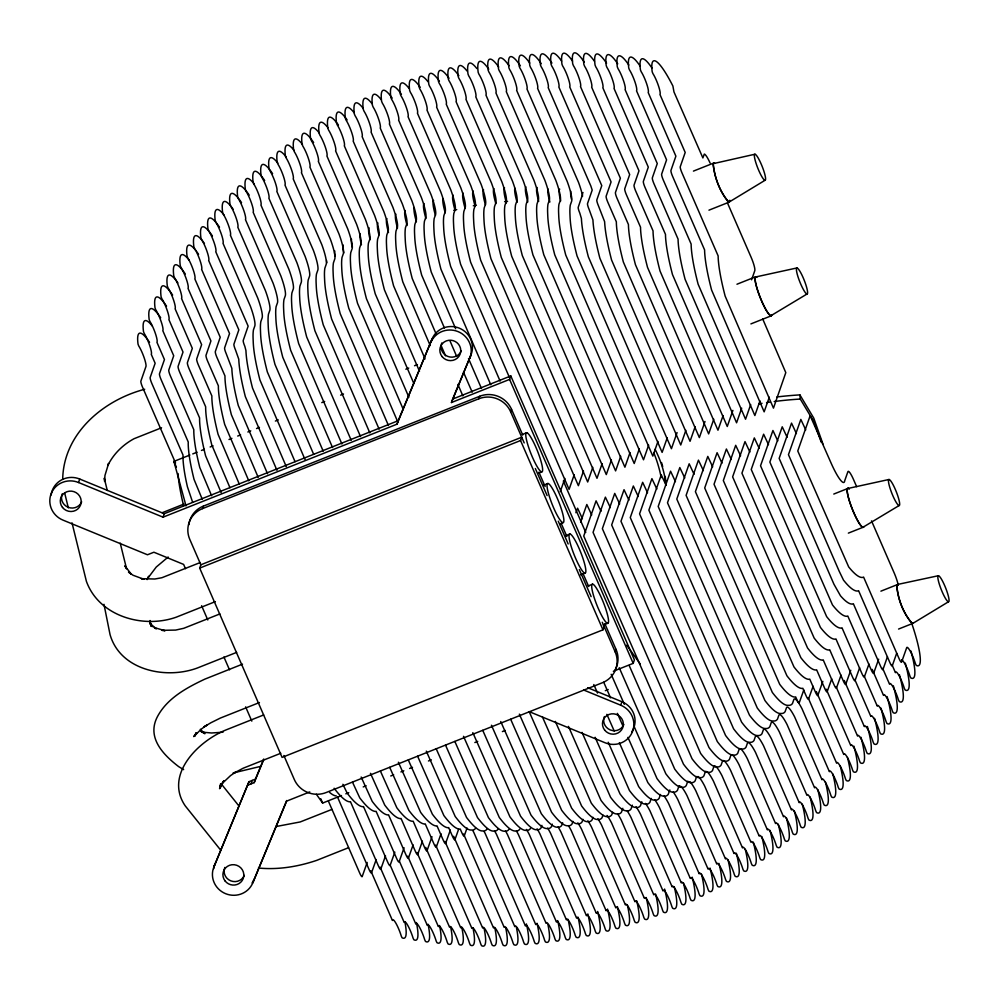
<?xml version="1.0" encoding="UTF-8"?>
<svg xmlns="http://www.w3.org/2000/svg" width="999" height="999" viewBox="0 0 999 999"><rect width="100%" height="100%" fill="white"/><g stroke="black" fill="none" stroke-linecap="round" stroke-linejoin="round"><path stroke-width="1.5" d="M62.7 479.345C63.387 433.666 103.084 400.199 144.693 389.26M948.451 601.798A14.011 2.348 68.3 0 1 938.735 582.167A14.011 2.348 68.3 0 1 943.143 582.292A14.011 2.348 68.3 0 1 948.451 601.798L912.449 623.626C903.133 613.611 897.889 598.726 896.702 585.127L898.226 584.927L896.84 584.827C897.402 598.526 903.333 613.086 912.149 623.576L913.074 623.076M185.477 568.681L183.616 564.41L153.896 552.222L147.477 554.77L62.962 520.104A21.016 20.342 19.3 0 1 51.299 493.331A21.016 20.342 19.3 0 1 78.534 482.505L79.745 479.045L164.261 513.711L398.214 420.704L432.067 338.973A21.016 20.342 19.3 0 1 459.303 328.159A21.016 20.342 19.3 0 1 470.954 354.932L451.461 402.522L509.59 379.408L510.801 375.949L452.672 399.063L451.461 402.522M78.534 482.505L163.049 517.17L164.261 513.711M604.12 626.523L602.959 629.832L282.093 757.392L199.688 568.094L200.849 564.785L189.785 539.385A24.326 23.551 19.3 0 1 202.535 508.603L203.409 506.106L479.707 396.266A24.326 23.551 19.3 0 1 511.538 409.328L522.727 435.052M309.752 791.932L286.651 801.123L252.797 882.854A21.016 20.342 19.3 0 1 225.574 893.668A21.016 20.342 19.3 0 1 213.911 866.907L248.988 781.705L255.407 779.158L263.736 759.04M213.911 866.907L248.988 781.705M250.986 783.903L252.198 780.431M247.777 785.177L254.196 782.629L255.407 779.158M163.049 517.17L397.003 424.175L398.214 420.704M397.003 424.175L432.067 338.973M252.797 882.854L286.676 800.524M202.535 508.603L478.833 398.763L479.707 396.266M524.2 442.919L510.664 411.825L511.538 409.328M367.182 862.462L362.225 876.46A5.182 0.862 68.3 0 1 359.74 873.138L328.409 801.161M602.959 629.832L520.554 440.534L521.715 437.225L200.849 564.785M404.083 847.789L399.125 861.8A5.182 0.862 68.3 0 1 396.64 858.478L376.111 811.325L375.399 811.413A126.898 21.129 68.2 0 1 359.765 797.864L352.485 782.142M431.993 836.7L427.035 850.698A5.182 0.862 68.3 0 1 424.55 847.377L413.161 821.203L412.437 821.278A126.898 21.129 68.2 0 1 396.815 807.729L380.407 771.053M560.277 491.62L564.897 478.446M574.2 474.75L569.08 489.385L470.641 262.238A126.898 21.416 68.2 0 1 463.686 223.913L463.524 220.392A130.869 21.878 68.3 0 1 463.873 211.401L465.209 207.592A24.113 4.033 68.3 0 0 460.789 187.75L426.948 109.99A12.525 2.098 68.3 0 0 425.424 101.261A12.525 2.098 68.3 0 0 419.892 89.086L419.18 87.313A58.516 9.79 68.3 0 1 427.997 81.731M583.503 471.053L578.384 485.689L480.669 260.19A126.898 21.416 68.2 0 1 473.713 221.878L473.551 218.356A130.869 21.878 68.3 0 1 473.901 209.365L475.237 205.557A24.113 4.033 68.3 0 0 470.816 185.702L436.588 107.068A12.525 2.098 68.3 0 0 435.064 98.339A12.525 2.098 68.3 0 0 429.545 86.164L428.858 84.515A58.516 9.79 68.3 0 1 439.41 81.194M575.899 512.712L577.584 508.204L582.405 518.656M592.807 467.345L587.687 481.993L490.959 258.766A126.898 21.416 68.2 0 1 484.003 220.442L483.853 216.933A130.869 21.878 68.3 0 1 484.203 207.929L485.526 204.133A24.113 4.033 68.3 0 0 481.106 184.278L446.228 104.133A12.525 2.098 68.3 0 0 444.705 95.405A12.525 2.098 68.3 0 0 439.185 83.242L438.461 81.456A58.516 9.79 68.3 0 1 449.051 78.272M580.594 522.19L586.825 504.495L591.708 514.96M602.122 463.648L596.99 478.296L501.286 257.417A126.898 21.416 68.2 0 1 494.33 219.093L494.18 215.584A130.869 21.878 68.3 0 1 494.53 206.581L495.866 202.772A24.113 4.033 68.3 0 0 491.446 182.929L456.043 101.623A12.525 2.098 68.3 0 0 454.533 92.895A12.525 2.098 68.3 0 0 449.001 80.732L448.289 78.946A58.516 9.79 68.3 0 1 458.878 75.762M611.425 459.952L606.293 474.587L511.675 256.219A126.898 21.416 68.2 0 1 504.732 217.894L504.57 214.385A130.869 21.878 68.3 0 1 504.92 205.382L506.256 201.573A24.113 4.033 68.3 0 0 501.835 181.731L465.934 99.251A12.525 2.098 68.3 0 0 464.41 90.522A12.525 2.098 68.3 0 0 458.878 78.347L458.204 76.698A58.516 9.79 68.3 0 1 466.983 70.979M620.729 456.256L615.596 470.891L522.315 255.582A126.898 21.416 68.2 0 1 515.372 217.258L515.209 213.749A130.869 21.878 68.3 0 1 515.559 204.745L516.895 200.949A24.113 4.033 68.3 0 0 512.475 181.094L475.774 96.791A12.525 2.098 68.3 0 0 474.263 88.062A12.525 2.098 68.3 0 0 468.731 75.899L468.019 74.113A58.516 9.79 68.3 0 1 476.823 68.531M630.032 452.547L624.912 467.195L532.954 254.945A126.898 21.416 68.2 0 1 526.011 216.633L525.849 213.112A130.869 21.878 68.3 0 1 526.198 204.121L527.534 200.312A24.113 4.033 68.3 0 0 523.114 180.457L485.939 95.067A12.525 2.098 68.3 0 0 484.428 86.339A12.525 2.098 68.3 0 0 478.896 74.163L478.184 72.39A58.516 9.79 68.3 0 1 488.761 69.206M639.335 448.851L634.215 463.499L543.793 254.757A126.898 21.416 68.2 0 1 536.838 216.433L536.688 212.924A130.869 21.878 68.3 0 1 537.037 203.921L538.361 200.112A24.113 4.033 68.3 0 0 533.941 180.27L495.904 92.882A12.525 2.098 68.3 0 0 494.38 84.153A12.525 2.098 68.3 0 0 488.861 71.978L488.149 70.205A58.516 9.79 68.3 0 1 498.726 67.02M648.638 445.154L643.518 459.79L554.757 254.87A126.898 21.416 68.2 0 1 547.802 216.546L547.652 213.037A130.869 21.878 68.3 0 1 548.001 204.046L549.325 200.237A24.113 4.033 68.3 0 0 544.905 180.382L506.268 91.621A12.525 2.098 68.3 0 0 504.757 82.892A12.525 2.098 68.3 0 0 499.225 70.717L498.513 68.943A58.516 9.79 68.3 0 1 509.09 65.759M657.954 441.458L652.822 456.093L565.734 255.02A126.898 21.416 68.2 0 1 558.778 216.696L558.628 213.187A130.869 21.878 68.3 0 1 558.978 204.183L560.314 200.387A24.113 4.033 68.3 0 0 555.894 180.532L516.633 90.36A12.525 2.098 68.3 0 0 515.122 81.631A12.525 2.098 68.3 0 0 509.59 69.468L508.903 67.807A58.516 9.79 68.3 0 1 520.392 65.847M667.257 437.749L662.125 452.397L577.047 255.931A126.898 21.416 68.2 0 1 570.092 217.607L569.942 214.098A130.869 21.878 68.3 0 1 570.292 205.095L571.628 201.298A24.113 4.033 68.3 0 0 567.207 181.443L526.935 88.936A12.525 2.098 68.3 0 0 525.412 80.207A12.525 2.098 68.3 0 0 519.892 68.032L519.168 66.259A58.516 9.79 68.3 0 1 529.757 63.074M677.072 432.592L671.428 448.701L588.361 256.843A126.898 21.416 68.2 0 1 581.406 218.519L579.82 213.137A5.182 0.862 68.3 0 1 578.259 207.168L582.355 194.93A24.113 4.033 68.3 0 0 578.521 182.355L537.549 88.262A12.525 2.098 68.3 0 0 536.038 79.533A12.525 2.098 68.3 0 0 530.506 67.358L529.795 65.584A58.516 9.79 68.3 0 1 541.308 63.749M541.92 825.361L541.033 827.896A130.869 21.878 68.3 0 1 537.574 829.769L536.201 829.744A126.898 21.129 68.2 0 1 520.566 816.195L482.754 730.356M685.863 430.357L680.744 444.992L599.887 258.254A126.898 21.416 68.2 0 1 592.931 219.93L589.123 209.44A5.182 0.862 68.3 0 1 587.562 203.459L592.195 190.11L590.859 186.039L548.176 87.587A12.525 2.098 68.3 0 0 546.665 78.859A12.525 2.098 68.3 0 0 541.133 66.696L540.422 64.91A58.516 9.79 68.3 0 1 551.923 63.074M552.31 824.163L551.423 826.697A130.869 21.878 68.3 0 1 547.964 828.558L546.59 828.546A126.898 21.129 68.2 0 1 530.956 814.997L491.446 725.237M283.866 755.494L294.305 779.495A24.326 23.551 19.3 0 0 326.136 792.544L602.434 682.717A24.326 23.551 19.3 0 0 615.184 651.935L616.058 649.437L604.857 623.713M695.167 426.66L690.047 441.296L611.575 260.015A126.898 21.416 68.2 0 1 604.62 221.691L598.426 205.744A5.182 0.862 68.3 0 1 596.878 199.763L601.773 185.627L558.828 86.975A12.525 2.098 68.3 0 0 557.317 78.259A12.525 2.098 68.3 0 0 551.785 66.084L551.073 64.298A58.516 9.79 68.3 0 1 561.65 61.114M751.598 279.795L754.732 270.854A11.863 1.986 68.3 0 0 751.111 257.243L727.497 202.997M562.637 822.814L561.75 825.349A130.869 21.878 68.3 0 1 558.291 827.209L556.918 827.197A126.898 21.129 68.2 0 1 541.283 813.648L500.749 721.528M704.994 421.491L699.35 437.599L623.339 261.975A126.898 21.416 68.2 0 1 616.383 223.651L616.346 221.815L607.742 202.048A5.182 0.862 68.3 0 1 606.181 196.066L611.076 181.93L569.717 86.925A12.525 2.098 68.3 0 0 568.206 78.197A12.525 2.098 68.3 0 0 562.674 66.021L561.987 64.373A58.516 9.79 68.3 0 1 572.539 61.051M572.927 821.378L572.04 823.925A130.869 21.878 68.3 0 1 568.593 825.786L567.207 825.761A126.898 21.129 68.2 0 1 551.585 812.212L510.676 719.268M713.786 419.255L708.653 433.903L635.439 264.673A126.898 21.416 68.2 0 1 628.483 226.361L628.433 224.525L617.045 198.339A5.182 0.862 68.3 0 1 615.484 192.37L620.379 178.234L580.481 86.576A12.525 2.098 68.3 0 0 578.97 77.847A12.525 2.098 68.3 0 0 573.438 65.672L572.727 63.899A58.516 9.79 68.3 0 1 584.228 62.063M613.336 671.253L633.191 663.361L634.402 659.889L510.801 375.949M529.195 711.638L605.119 742.781A21.016 20.342 19.3 0 0 632.355 731.967A21.016 20.342 19.3 0 0 620.704 705.194L621.915 701.723L587.674 687.687M723.089 415.559L717.956 430.207L647.527 267.382A126.898 21.416 68.2 0 1 640.571 229.058L640.534 227.223L626.348 194.643A5.182 0.862 68.3 0 1 624.787 188.661L629.682 174.538L591.645 87.15A12.525 2.098 68.3 0 0 590.134 78.421A12.525 2.098 68.3 0 0 584.602 66.246L583.891 64.473A58.516 9.79 68.3 0 1 594.467 61.289M582.954 819.342L582.067 821.877A130.869 21.878 68.3 0 1 578.621 823.75L577.235 823.725A126.898 21.129 68.2 0 1 561.613 810.177L519.355 714.135M732.904 410.402L727.26 426.498L660.039 271.054A126.898 21.416 68.2 0 1 653.084 232.73L653.046 230.894L635.651 190.946A5.182 0.862 68.3 0 1 634.09 184.965L638.985 170.829L602.822 87.725A12.525 2.098 68.3 0 0 601.298 78.996A12.525 2.098 68.3 0 0 595.766 66.833L595.054 65.047A58.516 9.79 68.3 0 1 606.568 63.212M592.994 817.307L592.095 819.842A130.869 21.878 68.3 0 1 588.648 821.715L587.262 821.69A126.898 21.129 68.2 0 1 571.64 808.141L529.283 711.862M741.695 408.166L736.575 422.802L672.477 274.538A126.898 21.416 68.2 0 1 665.521 236.226L665.484 234.39L644.954 187.25A5.182 0.862 68.3 0 1 643.393 181.269L648.301 167.133L613.998 88.349A12.525 2.098 68.3 0 0 612.487 79.62A12.525 2.098 68.3 0 0 606.955 67.445L606.243 65.672A58.516 9.79 68.3 0 1 617.744 63.836M602.946 815.122L602.06 817.657A130.869 21.878 68.3 0 1 598.613 819.517L597.227 819.505A126.898 21.129 68.2 0 1 581.605 805.956L542.332 716.695M750.686 404.595L745.554 419.23L685.077 279.27A126.898 21.416 68.2 0 1 678.121 240.946L678.071 239.111L653.945 183.679A5.182 0.862 68.3 0 1 652.384 177.697L657.28 163.561L625.062 89.56A12.525 2.098 68.3 0 0 623.551 80.832A12.525 2.098 68.3 0 0 618.019 68.656L617.307 66.883A58.516 9.79 68.3 0 1 628.821 65.047M612.637 812.287L611.75 814.834A130.869 21.878 68.3 0 1 608.291 816.695L606.917 816.67A126.898 21.129 68.2 0 1 591.283 803.121L555.344 721.428M759.989 400.886L754.857 415.534L698.114 284.166A126.898 21.416 68.2 0 1 691.171 245.841L691.121 244.018L663.249 179.97A5.182 0.862 68.3 0 1 661.688 174.001L666.583 159.865L636.525 90.809A12.525 2.098 68.3 0 0 635.014 82.08A12.525 2.098 68.3 0 0 629.482 69.905L628.771 68.132A58.516 9.79 68.3 0 1 640.272 66.296M622.814 808.316L621.478 812.125A130.869 21.878 68.3 0 1 618.031 813.985L616.658 813.96A126.898 21.129 68.2 0 1 601.023 800.411L568.456 726.398M769.292 397.19L764.16 411.838L711.6 290.047A126.898 21.416 68.2 0 1 704.645 251.736L704.595 249.9L672.552 176.274A5.182 0.862 68.3 0 1 670.991 170.305L675.886 156.169L648.189 92.507A12.525 2.098 68.3 0 0 646.665 83.779A12.525 2.098 68.3 0 0 641.133 71.603L640.421 69.83A58.516 9.79 68.3 0 1 651.935 67.994M632.367 805.182L631.031 808.978A130.869 21.878 68.3 0 1 627.584 810.851L626.198 810.826A126.898 21.129 68.2 0 1 610.576 797.277L582.03 732.392M641.82 801.81L640.484 805.619A130.869 21.878 68.3 0 1 637.025 807.479L635.651 807.454A126.898 21.129 68.2 0 1 620.017 793.905L595.117 737.287M651.261 798.438L649.924 802.247A130.869 21.878 68.3 0 1 646.478 804.108L645.092 804.083A126.898 21.129 68.2 0 1 629.47 790.534L608.229 742.245M660.464 794.48L659.128 798.288A130.869 21.878 68.3 0 1 655.669 800.149L654.295 800.137A126.898 21.129 68.2 0 1 638.661 786.588L619.343 742.669M803.808 689.972L799.25 702.734A5.182 0.862 68.3 0 1 796.765 699.412L795.666 696.902L794.979 697.04A125.949 20.979 68.2 0 1 779.732 684.365L695.404 491.67L707.791 456.406L712.662 466.858M813.111 686.276L808.553 699.025A5.182 0.862 68.3 0 1 806.068 695.704L802.834 688.286L802.147 688.423A125.949 20.979 68.2 0 1 786.9 675.749L704.707 487.974L717.095 452.709L721.977 463.161M822.839 681.38L817.856 695.329A5.182 0.862 68.3 0 1 815.371 692.007L809.764 679.12L809.09 679.283A125.637 20.917 68.2 0 1 793.955 666.907L714.023 484.265L726.398 449.013L731.268 459.44M831.73 678.87L827.172 691.633A5.182 0.862 68.3 0 1 824.674 688.311L816.633 669.817L815.958 669.979A125.549 20.904 68.2 0 1 800.861 657.692L723.326 480.569L735.701 445.304L740.584 455.756M841.033 675.174L836.475 687.936A5.182 0.862 68.3 0 1 833.978 684.615L823.213 659.877L822.552 660.052A125.312 20.867 68.2 0 1 807.554 647.989L732.629 476.873L745.004 441.608L749.874 452.035M850.748 670.279L845.778 684.24A5.182 0.862 68.3 0 1 843.293 680.918L829.732 649.775L829.07 649.962A125.137 20.842 68.2 0 1 814.148 638.061L741.932 473.176L754.32 437.912L759.19 448.339M859.639 667.782L855.082 680.531A5.182 0.862 68.3 0 1 852.597 677.21L835.938 638.935L835.276 639.135A124.962 20.804 68.2 0 1 820.429 627.409L751.236 469.48L763.623 434.215L768.506 444.667M868.943 664.073L864.385 676.835A5.182 0.862 68.3 0 1 861.9 673.513L842.007 627.809L841.358 628.021A124.625 20.754 68.2 0 1 826.648 616.62L760.539 465.771L772.926 430.507L777.784 440.909M878.67 659.178L873.688 673.139A5.182 0.862 68.3 0 1 871.203 669.817L847.789 616.008L847.14 616.233A124.538 20.742 68.2 0 1 832.479 604.932L769.854 462.075L782.229 426.81L787.112 437.262M887.449 656.705L883.004 669.442A5.182 0.862 68.3 0 1 880.506 666.121L853.346 603.721L852.709 603.97A124.138 20.754 68.3 0 1 840.484 595.791L833.928 584.203L779.158 458.379L791.533 423.114L796.415 433.566M896.665 653.296L892.307 665.734A5.182 0.862 68.3 0 1 889.809 662.412L858.591 590.684L857.966 590.946A123.988 20.729 68.3 0 1 845.803 582.904L843.531 580.182L839.247 571.341L788.461 454.682L800.836 419.418L805.731 429.895M376.211 859.54L371.528 872.764A5.182 0.862 68.3 0 1 369.043 869.442L337.612 797.252M385.514 855.843L380.831 869.068A5.182 0.862 68.3 0 1 378.346 865.746L350.474 801.71L349.762 801.797A126.898 21.129 68.2 0 1 334.128 788.248M394.83 852.135L390.134 865.371A5.182 0.862 68.3 0 1 387.649 862.05L363.524 806.605L362.799 806.692A126.898 21.129 68.2 0 1 347.177 793.144L342.882 784.29M413.111 844.867L408.429 858.104A5.182 0.862 68.3 0 1 405.944 854.782L388.549 814.822L387.837 814.909A126.898 21.129 68.2 0 1 372.202 801.36L361.163 777.022M422.415 841.17L417.732 854.395A5.182 0.862 68.3 0 1 415.247 851.073L401.061 818.493L400.349 818.581A126.898 21.129 68.2 0 1 384.715 805.032L370.479 773.326M441.034 833.778L436.351 847.002A5.182 0.862 68.3 0 1 433.853 843.68L425.249 823.9L424.538 823.988A126.898 21.129 68.2 0 1 408.903 810.439L389.71 767.357M450.337 830.069L445.654 843.306A5.182 0.862 68.3 0 1 443.156 839.984L437.013 825.861L436.301 825.936A126.898 21.129 68.2 0 1 420.666 812.399L398.389 762.225M458.603 829.307L454.957 839.597A5.182 0.862 68.3 0 1 452.472 836.275L448.701 827.622L447.989 827.709A126.898 21.129 68.2 0 1 432.355 814.16L408.316 759.952M467.057 827.996L464.26 835.901A5.182 0.862 68.3 0 1 461.775 832.579L460.227 829.033L459.515 829.108A126.898 21.129 68.2 0 1 443.881 815.571L417.619 756.255M195.966 732.779L194.655 736.238L196.578 732.941L193.731 736.6L201.373 729.033L206.756 725.212L204.058 726.835L210.876 722.764L220.354 718.069L259.428 702.547M254.196 782.629L263.711 759.64M452.672 399.063L470.954 354.932M147.115 579.62L148.751 576.236L147.515 578.621L156.256 567.032L168.157 557.03M714.809 163.374L713.711 163.049L713.124 164.048C714.472 177.485 719.879 191.084 728.121 201.773L729.233 202.11L729.819 200.275L728.983 202.148C719.655 192.133 714.422 177.235 713.224 163.649L754.969 154.221M912.449 623.626L913.173 622.989M728.983 202.148L764.984 180.32A14.011 2.348 68.3 0 0 759.677 160.802A14.011 2.348 68.3 0 0 755.269 160.689A14.011 2.348 68.3 0 0 764.984 180.32M770.928 315.696L806.992 294.031A14.011 2.348 68.3 0 0 801.685 274.525A14.011 2.348 68.3 0 0 797.289 274.4A14.011 2.348 68.3 0 0 806.992 294.031M863.011 527.235L899.075 505.569A14.011 2.348 68.3 0 0 893.768 486.063A14.011 2.348 68.3 0 0 889.36 485.939A14.011 2.348 68.3 0 0 899.075 505.569M693.431 171.104L713.711 163.049M161.563 427.772L134.053 438.711C122.865 444.742 113.399 454.083 107.78 465.534L108.604 463.449L104.945 475.512L104.645 481.443L104.283 478.209L107.28 490.484M708.953 210.165L729.233 202.11M186.014 505.906L173.913 461.401L189.86 455.057M192.757 453.908L197.115 452.172M201.461 450.449L204.358 449.3M210.152 446.99L213.062 445.841M228.996 439.498L231.905 438.349M237.7 436.039L240.597 434.89M247.852 432.005L250.749 430.856M256.543 428.546L259.44 427.397M275.387 421.054L278.284 419.905M321.778 402.622L324.675 401.461M340.622 395.129L343.519 393.968M405.844 369.193L408.753 368.044M414.548 365.734L417.445 364.585M162.225 512.712L183.941 504.07M736.962 284.228L755.781 276.748M750.911 323.901L771.191 315.846M200.137 562.574L161.863 577.734L154.845 579.008L141.359 578.671L144.081 579.17M522.352 434.478L526.685 432.754M199.688 568.094L520.554 440.534M215.347 601.635L176.174 617.207C143.169 628.87 99.063 616.383 86.401 581.343L72.015 522.852M538.811 473.039L541.708 471.89A21.016 3.509 68.3 0 0 533.753 442.632A21.016 3.509 68.3 0 0 527.147 442.445A21.016 3.509 68.3 0 0 541.708 471.89M219.88 613.935L183.754 628.296L175.637 630.082L162 630.332L165.072 630.731L154.246 627.559L156.393 628.846L149.937 623.476L152.472 626.673L149.975 622.589L151.236 626.423L150.05 620.516M543.606 485.239L547.952 483.516M236.663 652.372L197.515 667.944C166.146 679.695 120.317 670.504 110.052 634.602L103.983 604.32M560.064 523.813L562.961 522.652A21.016 3.509 68.3 0 0 555.007 493.394A21.016 3.509 68.3 0 0 548.401 493.219A21.016 3.509 68.3 0 0 562.961 522.652M242.52 664.148L204.845 679.133C186.676 687.712 167.283 698.164 157.467 716.583C146.466 737.449 162.987 754.582 178.684 766.633L183.641 769.63M565.571 535.726L569.917 533.99M580.594 574.862L584.939 573.139A21.016 3.509 68.3 0 0 576.972 543.868A21.016 3.509 68.3 0 0 570.379 543.693A21.016 3.509 68.3 0 0 584.939 573.139M263.661 714.959L227.422 729.37C199.038 740.197 163.674 774.562 185.29 805.943L220.929 850.449M588.261 585.913L592.607 584.19M833.778 494.055L848.276 488.299A21.016 3.509 68.3 0 0 852.347 509.24A21.016 3.509 68.3 0 0 863.698 526.997M280.769 753.271L243.169 768.219L234.415 772.889L236.426 771.615L230.582 775.561L221.616 784.04L223.876 780.719L219.568 788.686L220.829 784.215L220.354 787.799L220.28 785.401M603.296 625.049L607.629 623.326A21.016 3.509 68.3 0 0 599.675 594.068A21.016 3.509 68.3 0 0 593.069 593.881A21.016 3.509 68.3 0 0 607.629 623.326M848.351 533.129L862.861 527.36M316.358 794.28L322.64 803.059L341.483 795.566M345.829 793.83L348.738 792.682M363.224 786.925L366.133 785.763M390.771 775.973L393.668 774.812M400.924 771.94L403.821 770.778M409.615 768.481L412.512 767.332M428.459 760.988L431.356 759.839M474.85 742.544L477.747 741.395M502.385 731.593L505.282 730.444M605.307 690.684L608.204 689.535M331.918 809.402L300.212 821.952L276.398 826.473M880.906 591.158L896.84 584.827M348.526 847.714L316.683 860.376C298.052 866.657 278.109 869.979 258.454 868.019M898.563 629.058L913.036 623.301M260.577 766.395L233.129 772.976M453.733 210.327L456.73 209.628M473.301 205.794L476.398 205.207M796.977 267.944L756.043 276.885A20.829 3.484 68.3 0 0 760.714 298.726A20.829 3.484 68.3 0 0 771.653 315.06A21.016 3.509 68.3 0 1 760.077 297.24A21.016 3.509 68.3 0 1 756.93 277.173M848.114 488.424L889.06 479.47M897.427 584.49L938.436 575.711M669.879 789.984A24.113 4.033 68.3 0 0 669.617 790.459L668.281 794.255A130.869 21.878 68.3 0 1 664.834 796.128L663.448 796.103A126.898 21.129 68.2 0 1 647.827 782.554L627.946 737.374M223.039 732.192L211.576 732.991L202.772 732.205M504.607 201.648L507.579 201.386M201.623 732.055L204.57 732.692L200.687 731.318M142.632 578.796L133.017 575.237L128.459 572.027L131.256 574.113L124.813 565.796L126.586 568.868L120.217 543.094M583.616 689.984L620.704 705.194M202.785 732.517L204.895 733.716L200.312 729.307M221.291 783.928L238.574 805.519M626.723 645.154L640.172 663.948M776.872 396.965A282.779 209.74 -1.2 0 1 799.899 394.892L813.76 418.119L822.926 443.981M655.107 449.288C660.539 460.302 664.785 472.127 665.721 484.453M624.325 704.283L611.163 674.288M633.753 725.711L657.005 778.571A126.898 21.129 68.2 0 0 672.639 792.12L674.013 792.145A130.869 21.878 68.3 0 0 677.472 790.271L678.796 786.463A24.113 4.033 68.3 0 1 679.844 785.763M610.564 697.851L603.733 682.267M617.394 713.373L622.976 726.086M597.539 693.081L593.806 684.54M606.88 714.335L614.36 731.33M856.63 486.675L853.533 479.557A11.863 1.986 68.3 0 0 847.851 471.815L844.717 480.744A28.821 4.82 68.3 0 1 830.843 462.5L810.152 415.721L797.764 450.974L848.675 566.908A123.664 20.679 68.3 0 0 862.961 577.347L863.573 577.06L899.125 658.716A5.182 0.862 68.3 0 0 901.61 662.037L906.568 648.039A12.525 2.098 68.3 0 1 910.114 650.961A12.525 2.098 68.3 0 1 915.446 663.711L916.208 665.334A58.516 9.79 68.3 0 0 911.65 623.126M871.515 520.879L894.467 573.601A14.236 2.385 68.3 0 1 898.176 584.802M762.662 318.843L785.801 372.627L773.463 408.129L725.137 296.079A126.898 21.416 68.2 0 1 718.181 257.754L718.144 255.919L681.855 172.577A5.182 0.862 68.3 0 1 680.294 166.596L685.202 152.46L659.952 94.48A12.525 2.098 68.3 0 0 658.441 85.752A12.525 2.098 68.3 0 0 652.909 73.576L652.197 71.803A58.516 9.79 68.3 0 1 672.889 86.001L673.975 91.945L702.884 157.942L704.307 154.071A14.236 2.385 68.3 0 1 710.102 163.024M891.97 664.672L895.441 672.652A12.525 2.098 68.3 0 1 899 675.561A12.525 2.098 68.3 0 1 904.32 688.323L905.094 689.947A58.516 9.79 68.3 0 0 905.294 663.099M882.654 668.319L889.572 684.24A12.525 2.098 68.3 0 1 893.131 687.162A12.525 2.098 68.3 0 1 898.451 699.912L899.225 701.535A58.516 9.79 68.3 0 0 899.425 674.687M872.202 669.405L883.503 695.354A12.525 2.098 68.3 0 1 887.05 698.264A12.525 2.098 68.3 0 1 892.369 711.026L893.143 712.649A58.516 9.79 68.3 0 0 893.356 685.801M864.035 675.724L877.284 706.168A12.525 2.098 68.3 0 1 880.843 709.078A12.525 2.098 68.3 0 1 886.163 721.84L886.937 723.463A58.516 9.79 68.3 0 0 887.137 696.615M854.732 679.42L870.841 716.42A12.525 2.098 68.3 0 1 874.387 719.342A12.525 2.098 68.3 0 1 879.719 732.092L880.481 733.716A58.516 9.79 68.3 0 0 881.043 708.166M844.292 680.506L864.347 726.585A12.525 2.098 68.3 0 1 867.906 729.507A12.525 2.098 68.3 0 1 873.226 742.269L873.988 743.893A58.516 9.79 68.3 0 0 874.55 718.331M836.126 686.812L857.554 736.063A12.525 2.098 68.3 0 1 861.113 738.985A12.525 2.098 68.3 0 1 866.433 751.735L867.207 753.358A58.516 9.79 68.3 0 0 867.407 726.51M826.248 689.21L850.773 745.541A12.525 2.098 68.3 0 1 854.32 748.463A12.525 2.098 68.3 0 1 859.639 761.213L860.414 762.836A58.516 9.79 68.3 0 0 860.976 737.287M816.37 691.608L843.73 754.432A12.525 2.098 68.3 0 1 847.277 757.354A12.525 2.098 68.3 0 1 852.597 770.104L853.371 771.74A58.516 9.79 68.3 0 0 853.933 746.178M808.203 697.914L836.613 763.186A12.525 2.098 68.3 0 1 840.171 766.108A12.525 2.098 68.3 0 1 845.491 778.858L846.265 780.481A58.516 9.79 68.3 0 0 847.477 757.442M703.371 470.591L698.438 460.139L686.101 495.367L772.327 692.432A126.199 21.016 68.2 0 0 787.674 705.331L789.035 705.319A130.869 21.878 68.3 0 0 792.494 703.446L793.818 699.637A24.113 4.033 68.3 0 1 802.01 708.753L829.395 771.665A12.525 2.098 68.3 0 1 832.941 774.587A12.525 2.098 68.3 0 1 838.273 787.337L839.035 788.96A58.516 9.79 68.3 0 0 840.246 765.933M694.068 474.288L689.173 463.811L676.798 499.063L764.909 700.486A126.311 21.029 68.2 0 0 780.306 713.486L781.68 713.473A130.869 21.878 68.3 0 0 785.127 711.613L786.463 707.804A24.113 4.033 68.3 0 1 794.642 716.907L821.99 779.732A12.525 2.098 68.3 0 1 825.549 782.654A12.525 2.098 68.3 0 1 830.868 795.404L831.63 797.027A58.516 9.79 68.3 0 0 832.841 774M684.765 477.972L679.819 467.544L667.494 502.772L757.267 707.991A126.311 21.029 68.2 0 0 772.664 721.003L774.025 720.991A130.869 21.878 68.3 0 0 777.484 719.13L778.82 715.321A24.113 4.033 68.3 0 1 787 724.425L814.585 787.799A12.525 2.098 68.3 0 1 818.144 790.721A12.525 2.098 68.3 0 1 823.463 803.471L824.225 805.094A58.516 9.79 68.3 0 0 825.436 782.067M675.449 481.643L670.566 471.203L658.191 506.468L749.475 715.159A126.661 21.091 68.2 0 0 765.009 728.496L766.383 728.508A130.869 21.878 68.3 0 0 769.842 726.635L771.166 722.839A24.113 4.033 68.3 0 1 779.357 731.942L806.93 795.279A12.525 2.098 68.3 0 1 810.476 798.201A12.525 2.098 68.3 0 1 815.796 810.951L816.57 812.574A58.516 9.79 68.3 0 0 817.781 789.547M666.146 485.352L661.263 474.9L648.875 510.164L741.595 722.127A126.736 21.104 68.2 0 0 757.155 735.526L758.528 735.539A130.869 21.878 68.3 0 0 761.987 733.678L763.323 729.869A24.113 4.033 68.3 0 1 771.503 738.973L799.237 802.709A12.525 2.098 68.3 0 1 802.796 805.619A12.525 2.098 68.3 0 1 808.116 818.381L808.89 820.004A58.516 9.79 68.3 0 0 810.102 796.965M656.83 489.048L651.91 478.633L639.572 513.861L733.553 728.733A126.898 21.129 68.2 0 0 749.188 742.282L750.561 742.307A130.869 21.878 68.3 0 0 754.02 740.446L755.344 736.638A24.113 4.033 68.3 0 1 763.536 745.741L791.458 809.902A12.525 2.098 68.3 0 1 795.017 812.811A12.525 2.098 68.3 0 1 800.336 825.574L801.098 827.197A58.516 9.79 68.3 0 0 802.309 804.158M647.539 492.782L642.657 482.305L630.269 517.569L725.561 735.451A126.898 21.129 68.2 0 0 741.196 749L742.569 749.025A130.869 21.878 68.3 0 0 746.028 747.152L747.352 743.356A24.113 4.033 68.3 0 1 755.544 752.459L783.528 816.757A12.525 2.098 68.3 0 1 787.075 819.667A12.525 2.098 68.3 0 1 792.407 832.429L793.169 834.053A58.516 9.79 68.3 0 0 794.38 811.013M638.249 496.503L633.341 486.001L620.966 521.266L717.294 741.545A126.898 21.129 68.2 0 0 732.929 755.082L734.302 755.107A130.869 21.878 68.3 0 0 737.761 753.246L739.085 749.437A24.113 4.033 68.3 0 1 747.277 758.541L775.561 823.513A12.525 2.098 68.3 0 1 779.108 826.435A12.525 2.098 68.3 0 1 784.427 839.197L785.202 840.821A58.516 9.79 68.3 0 0 786.413 817.781M628.92 500.149L624.038 489.697L611.663 524.962L709.015 747.589A126.898 21.129 68.2 0 0 724.637 761.138L726.023 761.163A130.869 21.878 68.3 0 0 729.47 759.29L730.806 755.481A24.113 4.033 68.3 0 1 738.985 764.597L767.407 829.869A12.525 2.098 68.3 0 1 770.953 832.791A12.525 2.098 68.3 0 1 776.285 845.541L777.047 847.177A58.516 9.79 68.3 0 0 778.258 824.138M619.642 503.896L614.735 493.394L602.36 528.658L700.624 753.408A126.898 21.129 68.2 0 0 716.258 766.957L717.632 766.97A130.869 21.878 68.3 0 0 721.091 765.109L722.427 761.3A24.113 4.033 68.3 0 1 730.606 770.404L759.203 836.088A12.525 2.098 68.3 0 1 762.749 839.01A12.525 2.098 68.3 0 1 768.069 851.772L768.843 853.396A58.516 9.79 68.3 0 0 770.054 830.356M610.327 507.579L605.382 497.14L593.056 532.367L692.045 758.765A126.898 21.129 68.2 0 0 707.679 772.314L709.053 772.339A130.869 21.878 68.3 0 0 712.512 770.466L713.835 766.658A24.113 4.033 68.3 0 1 722.027 775.773L750.961 842.244A12.525 2.098 68.3 0 1 754.507 845.154A12.525 2.098 68.3 0 1 759.839 857.916L760.601 859.54A58.516 9.79 68.3 0 0 761.812 836.5M600.998 511.251L596.078 500.836L583.741 536.063L683.466 764.123A126.898 21.129 68.2 0 0 699.088 777.672L700.474 777.697A130.869 21.878 68.3 0 0 703.92 775.823L705.257 772.027A24.113 4.033 68.3 0 1 705.868 771.315M563.336 480.981L585.739 532.455M509.403 377.385L460.614 264.273A126.898 21.416 68.2 0 1 453.658 225.949L453.496 222.44A130.869 21.878 68.3 0 1 453.846 213.436L455.182 209.628A24.113 4.033 68.3 0 0 450.761 189.785L417.42 113.187A12.525 2.098 68.3 0 0 415.896 104.458A12.525 2.098 68.3 0 0 410.377 92.283L409.665 90.509A58.516 9.79 68.3 0 1 420.242 87.325M509.59 379.408L633.191 663.361M629.158 665.459L674.7 769.068A126.898 21.129 68.2 0 0 690.334 782.617L691.708 782.642A130.869 21.878 68.3 0 0 695.167 780.768L696.49 776.96A24.113 4.033 68.3 0 1 696.753 776.498M500.099 381.081L450.649 266.458A126.898 21.416 68.2 0 1 443.693 228.134L443.531 224.625A130.869 21.878 68.3 0 1 443.881 215.622L445.217 211.825A24.113 4.033 68.3 0 0 440.796 191.97L408.017 116.646A12.525 2.098 68.3 0 0 406.493 107.917A12.525 2.098 68.3 0 0 400.961 95.754L400.249 93.968A58.516 9.79 68.3 0 1 409.066 88.387M538.911 472.215L545.129 486.501M561.301 523.663L566.908 536.525M583.079 573.688L588.686 586.55M535.352 468.543L547.115 495.579M558.266 521.203L568.181 543.98M579.333 569.592L591.108 596.64M602.26 622.252L615.184 651.935M619.23 667.732L665.821 773.75A126.898 21.129 68.2 0 0 681.455 787.299L682.829 787.324A130.869 21.878 68.3 0 0 686.288 785.464L687.624 781.655A24.113 4.033 68.3 0 1 687.874 781.181M490.796 384.79L440.959 269.28A126.898 21.416 68.2 0 1 434.003 230.969L433.853 227.447A130.869 21.878 68.3 0 1 434.203 218.456L435.539 214.648A24.113 4.033 68.3 0 0 431.118 194.793L398.601 120.117A12.525 2.098 68.3 0 0 397.09 111.389A12.525 2.098 68.3 0 0 391.558 99.226L390.846 97.44A58.516 9.79 68.3 0 1 401.423 94.256M481.493 388.486L468.506 358.554M463.474 372.19L472.19 392.182M457.904 384.453L462.874 395.879M408.891 397.24L366.421 298.651A126.898 21.416 68.2 0 1 359.465 260.339L359.315 256.818A130.869 21.878 68.3 0 1 359.665 247.827L360.989 244.018A24.113 4.033 68.3 0 0 356.568 224.163L326.898 155.981A12.525 2.098 68.3 0 0 325.374 147.253A12.525 2.098 68.3 0 0 319.842 135.077L319.131 133.304A58.516 9.79 68.3 0 1 327.947 127.722M403.321 409.515L357.542 303.346A126.898 21.416 68.2 0 1 350.587 265.022L350.437 261.513A130.869 21.878 68.3 0 1 350.786 252.51L352.123 248.701A24.113 4.033 68.3 0 0 347.702 228.858L318.331 161.388A12.525 2.098 68.3 0 0 316.808 152.66A12.525 2.098 68.3 0 0 311.288 140.484L310.602 138.836A58.516 9.79 68.3 0 1 319.38 133.117M397.739 421.778L348.788 308.291A126.898 21.416 68.2 0 1 341.833 269.967L341.67 266.446A130.869 21.878 68.3 0 1 342.02 257.455L343.356 253.646A24.113 4.033 68.3 0 0 338.936 233.803L309.877 167.033A12.525 2.098 68.3 0 0 308.354 158.304A12.525 2.098 68.3 0 0 302.834 146.141L302.11 144.356A58.516 9.79 68.3 0 1 313.624 142.52M388.436 425.474L340.197 313.649A126.898 21.416 68.2 0 1 333.241 275.324L333.092 271.815A130.869 21.878 68.3 0 1 333.441 262.812L334.777 259.003A24.113 4.033 68.3 0 0 330.357 239.161L301.411 172.69A12.525 2.098 68.3 0 0 299.9 163.961A12.525 2.098 68.3 0 0 294.368 151.786L293.656 150.012A58.516 9.79 68.3 0 1 302.472 144.418M379.133 429.183L331.618 319.006A126.898 21.416 68.2 0 1 324.663 280.682L324.513 277.173A130.869 21.878 68.3 0 1 324.862 268.182L326.186 264.373A24.113 4.033 68.3 0 0 321.765 244.518L293.182 178.833A12.525 2.098 68.3 0 0 291.658 170.105A12.525 2.098 68.3 0 0 286.139 157.929L285.414 156.156A58.516 9.79 68.3 0 1 294.23 150.574M369.83 432.879L323.239 324.825A126.898 21.416 68.2 0 1 316.283 286.501L316.121 282.992A130.869 21.878 68.3 0 1 316.471 273.988L317.807 270.18A24.113 4.033 68.3 0 0 313.386 250.337L284.965 185.052A12.525 2.098 68.3 0 0 283.454 176.323A12.525 2.098 68.3 0 0 277.922 164.161L277.21 162.375A58.516 9.79 68.3 0 1 286.026 156.793M360.527 436.575L314.947 330.869A126.898 21.416 68.2 0 1 307.992 292.545L307.842 289.036A130.869 21.878 68.3 0 1 308.192 280.045L309.528 276.236A24.113 4.033 68.3 0 0 305.107 256.381L276.823 191.408A12.525 2.098 68.3 0 0 275.299 182.68A12.525 2.098 68.3 0 0 269.78 170.504L269.056 168.731A58.516 9.79 68.3 0 1 277.872 163.149M351.211 440.272L306.681 336.963A126.898 21.416 68.2 0 1 299.737 298.639L299.575 295.117A130.869 21.878 68.3 0 1 299.925 286.126L301.261 282.317A24.113 4.033 68.3 0 0 296.84 262.475L268.856 198.177A12.525 2.098 68.3 0 0 267.332 189.448A12.525 2.098 68.3 0 0 261.8 177.273L261.089 175.499A58.516 9.79 68.3 0 1 272.602 173.664M472.827 732.629L509.927 816.832A126.898 21.129 68.2 0 0 525.561 830.381L526.935 830.394A130.869 21.878 68.3 0 0 530.394 828.533M341.908 443.968L298.689 343.668A126.898 21.416 68.2 0 1 291.745 305.357L291.583 301.835A130.869 21.878 68.3 0 1 291.933 292.844L293.269 289.036A24.113 4.033 68.3 0 0 288.848 269.181L260.914 205.032A12.525 2.098 68.3 0 0 259.403 196.303A12.525 2.098 68.3 0 0 253.871 184.128L253.159 182.355A58.516 9.79 68.3 0 1 264.66 180.519M463.524 736.325L499.288 817.457A126.898 21.129 68.2 0 0 514.922 831.006L516.296 831.031A130.869 21.878 68.3 0 0 519.755 829.17M332.542 447.54L290.659 350.274A126.736 21.391 68.2 0 1 283.766 312.1L283.616 308.604A130.869 21.878 68.3 0 1 283.966 299.6L285.289 295.804A24.113 4.033 68.3 0 0 280.869 275.949L253.134 212.225A12.525 2.098 68.3 0 0 251.623 203.496A12.525 2.098 68.3 0 0 246.091 191.321L245.379 189.548A58.516 9.79 68.3 0 1 254.183 183.966M454.845 741.458L488.449 817.657A126.898 21.129 68.2 0 0 504.083 831.205L505.469 831.23A130.869 21.878 68.3 0 0 508.916 829.357M323.214 451.186L282.767 357.255A126.661 21.379 68.2 0 1 275.911 319.143L275.761 315.634A130.869 21.878 68.3 0 1 276.111 306.643L277.447 302.834A24.113 4.033 68.3 0 0 273.027 282.992L245.454 219.643A12.525 2.098 68.3 0 0 243.931 210.914A12.525 2.098 68.3 0 0 238.411 198.751L237.687 196.965A58.516 9.79 68.3 0 1 249.201 195.13M445.542 745.154L477.485 817.544A126.898 21.129 68.2 0 0 493.119 831.081L494.493 831.106A130.869 21.878 68.3 0 0 497.952 829.245M313.686 454.37L274.975 364.41A126.311 21.316 68.2 0 1 268.256 326.636L268.119 323.152A130.869 21.878 68.3 0 1 268.469 314.161L269.805 310.352A24.113 4.033 68.3 0 0 265.372 290.497L237.787 227.123A12.525 2.098 68.3 0 0 236.276 218.394A12.525 2.098 68.3 0 0 230.744 206.231L230.032 204.445A58.516 9.79 68.3 0 1 241.533 202.61M436.238 748.85L466.508 817.394A126.898 21.129 68.2 0 0 482.142 830.943L483.516 830.956A130.869 21.878 68.3 0 0 486.975 829.095M305.007 459.49L267.332 371.928A126.311 21.316 68.2 0 1 260.614 334.141L260.477 330.669A130.869 21.878 68.3 0 1 260.826 321.666L262.15 317.869A24.113 4.033 68.3 0 0 257.73 298.014L230.382 235.19A12.525 2.098 68.3 0 0 228.871 226.461A12.525 2.098 68.3 0 0 223.339 214.298L222.627 212.512A58.516 9.79 68.3 0 1 233.204 209.328M463.573 833.99L504.195 927.334A12.525 2.098 68.3 0 1 507.754 930.256A12.525 2.098 68.3 0 1 513.074 943.006L513.836 944.642A58.516 9.79 68.3 0 0 516.408 927.472M426.311 751.123L455.194 816.483A126.898 21.129 68.2 0 0 470.829 830.032L472.202 830.044A130.869 21.878 68.3 0 0 475.661 828.183M295.042 461.675L259.927 379.982A126.199 21.291 68.2 0 1 253.247 342.295L253.109 338.823A130.869 21.878 68.3 0 1 253.459 329.832L254.795 326.024A24.113 4.033 68.3 0 0 250.374 306.181L222.977 243.257A12.525 2.098 68.3 0 0 221.466 234.528A12.525 2.098 68.3 0 0 215.934 222.365L215.222 220.579A58.516 9.79 68.3 0 1 224.038 214.997M453.646 836.275L493.543 927.946A12.525 2.098 68.3 0 1 497.102 930.868A12.525 2.098 68.3 0 1 502.422 943.618L503.196 945.241A58.516 9.79 68.3 0 0 505.756 928.083M286.263 466.595L252.522 388.049A125.949 21.254 68.2 0 1 245.941 350.599L244.83 346.316A5.182 0.862 68.3 0 1 243.269 340.334L248.152 326.149L215.759 251.736A12.525 2.098 68.3 0 0 214.248 243.019A12.525 2.098 68.3 0 0 208.716 230.844L208.004 229.058A58.516 9.79 68.3 0 1 219.505 227.223M444.967 841.408L482.654 928.009A12.525 2.098 68.3 0 1 486.213 930.931A12.525 2.098 68.3 0 1 491.533 943.68L492.307 945.304A58.516 9.79 68.3 0 0 494.867 928.146M276.96 470.292L245.354 396.653A125.949 21.254 68.2 0 1 238.773 359.203L235.527 350.012A5.182 0.862 68.3 0 1 233.966 344.031L238.848 329.845L208.654 260.489A12.525 2.098 68.3 0 0 207.13 251.76A12.525 2.098 68.3 0 0 201.611 239.585L200.924 237.937A58.516 9.79 68.3 0 1 212.4 235.976M435.651 845.092L471.89 928.358A12.525 2.098 68.3 0 1 475.449 931.268A12.525 2.098 68.3 0 1 480.769 944.03L481.543 945.653A58.516 9.79 68.3 0 0 484.103 928.483M267.532 473.726L238.286 405.507A125.637 21.204 68.2 0 1 231.843 368.344L226.224 353.708A5.182 0.862 68.3 0 1 224.663 347.739L229.545 333.554L201.611 269.393A12.525 2.098 68.3 0 0 200.087 260.664A12.525 2.098 68.3 0 0 194.568 248.489L193.881 246.84A58.516 9.79 68.3 0 1 204.433 243.519M425.724 847.377L460.726 927.771A12.525 2.098 68.3 0 1 464.285 930.693A12.525 2.098 68.3 0 1 469.605 943.456L470.367 945.079A58.516 9.79 68.3 0 0 472.939 927.909M258.192 477.347L231.381 414.722A125.549 21.191 68.2 0 1 224.975 377.647L224.962 375.899L216.92 357.405A5.182 0.862 68.3 0 1 215.359 351.436L220.23 337.25L194.817 278.858A12.525 2.098 68.3 0 0 193.307 270.13A12.525 2.098 68.3 0 0 187.775 257.967L187.063 256.181A58.516 9.79 68.3 0 1 195.866 250.599M417.033 852.484L449.562 927.197A12.525 2.098 68.3 0 1 453.109 930.119A12.525 2.098 68.3 0 1 458.441 942.869L459.203 944.505A58.516 9.79 68.3 0 0 461.775 927.334M248.801 480.844L224.688 424.425A125.312 21.141 68.2 0 1 218.381 387.575L218.381 385.839L207.605 361.114A5.182 0.862 68.3 0 1 206.056 355.132L210.926 340.946L188.024 288.336A12.525 2.098 68.3 0 0 186.513 279.608A12.525 2.098 68.3 0 0 180.981 267.432L180.27 265.659A58.516 9.79 68.3 0 1 189.073 260.077M407.729 856.18L438.374 926.572A12.525 2.098 68.3 0 1 441.933 929.495A12.525 2.098 68.3 0 1 447.252 942.257L448.014 943.88A58.516 9.79 68.3 0 0 450.586 926.71M239.335 484.178L218.094 434.353A125.137 21.116 68.2 0 1 211.85 397.664L211.863 395.941L198.302 364.81A5.182 0.862 68.3 0 1 196.741 358.828L201.623 344.643L181.543 298.501A12.525 2.098 68.3 0 0 180.02 289.772A12.525 2.098 68.3 0 0 174.488 277.61L173.776 275.824A58.516 9.79 68.3 0 1 185.29 273.988M399.388 861.213L427.31 925.374A12.525 2.098 68.3 0 1 430.856 928.283A12.525 2.098 68.3 0 1 436.188 941.046L436.95 942.669A58.516 9.79 68.3 0 0 439.523 925.499M229.97 487.712L211.813 445.005A124.962 21.091 68.2 0 1 205.657 408.479L205.657 406.78L188.998 368.506A5.182 0.862 68.3 0 1 187.437 362.525L192.32 348.351L175.087 308.766A12.525 2.098 68.3 0 0 173.564 300.037A12.525 2.098 68.3 0 0 168.044 287.862L167.333 286.089A58.516 9.79 68.3 0 1 177.909 282.904M390.06 864.872L415.846 924.112A12.525 2.098 68.3 0 1 419.405 927.035A12.525 2.098 68.3 0 1 424.725 939.784L425.487 941.42A58.516 9.79 68.3 0 0 428.059 924.25M221.154 492.544L205.594 455.794A124.625 21.029 68.2 0 1 199.575 419.592L199.588 417.919L179.695 372.202A5.182 0.862 68.3 0 1 178.134 366.233L183.017 352.048L168.881 319.58A12.525 2.098 68.3 0 0 167.357 310.851A12.525 2.098 68.3 0 0 161.838 298.676L161.114 296.903A58.516 9.79 68.3 0 1 172.627 295.055M380.144 867.169L404.195 922.414A12.525 2.098 68.3 0 1 407.742 925.336A12.525 2.098 68.3 0 1 413.074 938.098L413.836 939.722A58.516 9.79 68.3 0 0 416.408 922.552M211.638 495.766L199.775 467.482A124.538 21.016 68.2 0 1 193.794 431.381L193.806 429.707L170.392 375.911A5.182 0.862 68.3 0 1 168.831 369.93L173.714 355.744L162.8 330.681A12.525 2.098 68.3 0 0 161.276 321.953A12.525 2.098 68.3 0 0 155.757 309.79L155.045 308.004A58.516 9.79 68.3 0 1 166.546 306.169M370.841 870.866L392.42 920.441A12.525 2.098 68.3 0 1 395.979 923.363A12.525 2.098 68.3 0 1 401.298 936.125L402.06 937.749A58.516 9.79 68.3 0 0 404.907 921.94M202.285 499.338L194.031 479.358L192.72 473.876A124.138 20.754 68.3 0 1 188.212 443.643L188.249 442.008L161.089 379.608A5.182 0.862 68.3 0 1 159.528 373.626L164.448 359.553L156.93 342.282A12.525 2.098 68.3 0 0 155.419 333.554A12.525 2.098 68.3 0 0 149.887 321.378L149.201 319.73A58.516 9.79 68.3 0 1 160.677 317.769M175.562 463.024L142.47 387A5.182 0.862 68.3 0 1 140.909 381.031L145.817 366.883A12.525 2.098 68.3 0 0 144.293 358.154A12.525 2.098 68.3 0 0 138.761 345.991L138.049 344.205A58.516 9.79 68.3 0 1 149.563 342.37M173.913 461.401L176.411 467.12M320.779 798.763L322.64 803.059M201.598 605.719L207.792 619.967M223.926 657.017L229.508 669.829M245.629 706.88L251.823 721.128M455.669 328.758L431.218 271.99A126.898 21.416 68.2 0 1 424.275 233.679L424.113 230.157A130.869 21.878 68.3 0 1 424.463 221.166L425.799 217.357A24.113 4.033 68.3 0 0 421.378 197.502L389.373 123.988A12.525 2.098 68.3 0 0 387.862 115.26A12.525 2.098 68.3 0 0 382.33 103.097L381.618 101.311A58.516 9.79 68.3 0 1 392.195 98.127M444.418 327.947L421.678 275.137A126.898 21.416 68.2 0 1 414.722 236.813L414.56 233.291A130.869 21.878 68.3 0 1 414.91 224.3L416.246 220.492A24.113 4.033 68.3 0 0 411.825 200.649L380.207 127.997A12.525 2.098 68.3 0 0 378.683 119.268A12.525 2.098 68.3 0 0 373.164 107.093L372.44 105.32A58.516 9.79 68.3 0 1 381.256 99.738M449.95 340.784L456.718 356.493M436.288 334.353L412.225 278.509A126.898 21.416 68.2 0 1 405.269 240.185L405.119 236.663A130.869 21.878 68.3 0 1 405.469 227.672L406.805 223.863A24.113 4.033 68.3 0 0 402.385 204.008L371.029 132.005A12.525 2.098 68.3 0 0 369.518 123.277A12.525 2.098 68.3 0 0 363.986 111.101L363.274 109.328A58.516 9.79 68.3 0 1 372.078 103.734M441.221 345.816L445.542 355.831M430.232 345.604L402.784 281.868A126.898 21.416 68.2 0 1 395.829 243.556L395.666 240.035A130.869 21.878 68.3 0 1 396.016 231.044L397.352 227.235A24.113 4.033 68.3 0 0 392.932 207.38L362.1 136.551A12.525 2.098 68.3 0 0 360.577 127.822A12.525 2.098 68.3 0 0 355.057 115.659L354.37 113.998A58.516 9.79 68.3 0 1 363.149 108.292M425.075 358.916L393.581 285.826A126.898 21.416 68.2 0 1 386.625 247.502L386.476 243.993A130.869 21.878 68.3 0 1 386.825 234.99L388.161 231.194A24.113 4.033 68.3 0 0 383.741 211.338L353.159 141.096A12.525 2.098 68.3 0 0 351.648 132.368A12.525 2.098 68.3 0 0 346.116 120.205L345.429 118.556A58.516 9.79 68.3 0 1 354.208 112.837M419.493 371.278L384.428 289.86A126.898 21.416 68.2 0 1 377.472 251.536L377.31 248.014A130.869 21.878 68.3 0 1 377.659 239.023L378.996 235.215A24.113 4.033 68.3 0 0 374.575 215.372L344.293 145.792A12.525 2.098 68.3 0 0 342.769 137.063A12.525 2.098 68.3 0 0 337.25 124.9L336.526 123.114A58.516 9.79 68.3 0 1 347.115 119.93M413.886 383.566L375.237 293.843A126.898 21.416 68.2 0 1 368.281 255.519L368.132 252.01A130.869 21.878 68.3 0 1 368.481 243.007L369.817 239.198A24.113 4.033 68.3 0 0 365.397 219.355L335.589 150.886A12.525 2.098 68.3 0 0 334.078 142.158A12.525 2.098 68.3 0 0 328.546 129.995L327.834 128.209A58.516 9.79 68.3 0 1 338.411 125.025M192.607 502.197L187.412 486.763A123.988 20.729 68.3 0 1 182.967 456.668L183.004 455.032L151.773 383.304A5.182 0.862 68.3 0 1 150.225 377.322L155.145 363.261L151.261 354.333A12.525 2.098 68.3 0 0 149.738 345.604A12.525 2.098 68.3 0 0 144.218 333.429L143.506 331.656A58.516 9.79 68.3 0 1 152.31 326.061M821.253 442.245L814.135 422.165L800.286 399.051L799.899 394.892M661.55 462.574L662.687 466.508M64.635 492.844L68.319 507.842M220.404 784.09L220.779 786.25M665.209 476.386L665.896 482.03M759.003 403.808A283.192 209.303 -1.2 0 1 762.025 403.296M766.583 402.585A283.192 209.303 -1.2 0 1 769.63 402.135M774.2 401.523A283.192 209.303 -1.2 0 1 800.286 399.051M653.808 452.834A134.553 130.27 19.3 0 1 661.188 477.584M478.833 398.763A24.326 23.551 19.3 0 1 510.664 411.825M616.058 649.437A24.326 23.551 19.3 0 1 614.897 670.292M188.873 524.737A24.326 23.551 19.3 0 1 203.409 506.106M745.279 849.325A58.516 9.79 68.3 0 1 743.693 870.841L742.919 869.217A12.525 2.098 68.3 0 0 737.599 856.455A12.525 2.098 68.3 0 0 734.053 853.546L704.682 786.076A24.113 4.033 68.3 0 0 698.076 776.498M646.191 897.527A58.516 9.79 68.3 0 1 644.605 919.043L643.831 917.419A12.525 2.098 68.3 0 0 638.511 904.657A12.525 2.098 68.3 0 0 634.964 901.747L601.61 825.149A24.113 4.033 68.3 0 0 597.902 818.78M547.952 924.699A58.516 9.79 68.3 0 1 545.379 941.87L544.617 940.234A12.525 2.098 68.3 0 0 539.285 927.484A12.525 2.098 68.3 0 0 535.739 924.562L496.491 834.39A24.113 4.033 68.3 0 0 494.567 830.881M495.841 203.659A28.821 4.82 68.3 0 1 493.981 188.624M617.382 906.58A58.516 9.79 68.3 0 1 615.796 928.096L615.022 926.46A12.525 2.098 68.3 0 0 609.702 913.71A12.525 2.098 68.3 0 0 606.156 910.788L571.266 830.644A24.113 4.033 68.3 0 0 568.419 825.611M655.594 894.068A58.516 9.79 68.3 0 1 654.008 915.571L653.246 913.948A12.525 2.098 68.3 0 0 647.914 901.198A12.525 2.098 68.3 0 0 644.367 898.276L611.575 822.951A24.113 4.033 68.3 0 0 607.042 815.459M710.077 868.094A58.516 9.79 68.3 0 1 708.853 891.12L708.091 889.497A12.525 2.098 68.3 0 0 702.772 876.747A12.525 2.098 68.3 0 0 699.213 873.825L668.643 803.583A24.113 4.033 68.3 0 0 664.11 796.091M753.358 842.157A58.516 9.79 68.3 0 1 752.147 865.184L751.373 863.561A12.525 2.098 68.3 0 0 746.053 850.811A12.525 2.098 68.3 0 0 742.507 847.889L713.436 781.131A24.113 4.033 68.3 0 0 706.842 771.553M736.338 853.208A58.516 9.79 68.3 0 1 735.127 876.248L734.365 874.625A12.525 2.098 68.3 0 0 729.033 861.862A12.525 2.098 68.3 0 0 725.486 858.94L695.804 790.758A24.113 4.033 68.3 0 0 689.822 781.655M557.692 920.591A58.516 9.79 68.3 0 1 555.744 940.608L554.982 938.985A12.525 2.098 68.3 0 0 549.662 926.223A12.525 2.098 68.3 0 0 546.103 923.301L507.467 834.54A24.113 4.033 68.3 0 0 505.544 831.018M728.021 859.827A58.516 9.79 68.3 0 1 726.423 881.343L725.661 879.707A12.525 2.098 68.3 0 0 720.341 866.957A12.525 2.098 68.3 0 0 716.783 864.035L686.987 795.579A24.113 4.033 68.3 0 0 680.993 786.463M627.372 905.144A58.516 9.79 68.3 0 1 625.436 925.161L624.662 923.538A12.525 2.098 68.3 0 0 619.343 910.776A12.525 2.098 68.3 0 0 615.796 907.866L581.555 829.22A24.113 4.033 68.3 0 0 577.847 822.864M597.677 911.463A58.516 9.79 68.3 0 1 596.091 932.979L595.329 931.355A12.525 2.098 68.3 0 0 589.997 918.593A12.525 2.098 68.3 0 0 586.45 915.683L550.549 833.203A24.113 4.033 68.3 0 0 547.702 828.159M683.403 882.716A58.516 9.79 68.3 0 1 681.817 904.232L681.043 902.609A12.525 2.098 68.3 0 0 675.724 889.847A12.525 2.098 68.3 0 0 672.177 886.925L640.546 814.285A24.113 4.033 68.3 0 0 636.013 806.792M526.411 923.938A58.516 9.79 68.3 0 1 524.463 943.968L523.701 942.344A12.525 2.098 68.3 0 0 518.369 929.582A12.525 2.098 68.3 0 0 514.822 926.66L473.863 832.567A24.113 4.033 68.3 0 0 472.889 830.731M701.51 874.162A58.516 9.79 68.3 0 1 699.924 895.678L699.15 894.043A12.525 2.098 68.3 0 0 693.83 881.293A12.525 2.098 68.3 0 0 690.284 878.371L659.452 807.542A24.113 4.033 68.3 0 0 654.907 800.049M378.933 234.802A28.821 4.82 68.3 0 1 377.972 223.039M674.238 886.725A58.516 9.79 68.3 0 1 672.639 908.241L671.877 906.605A12.525 2.098 68.3 0 0 666.558 893.855A12.525 2.098 68.3 0 0 662.999 890.933L631.006 817.419A24.113 4.033 68.3 0 0 627.285 811.063M343.756 252.934A28.821 4.82 68.3 0 1 343.107 244.955M465.097 208.242A28.821 4.82 68.3 0 1 463.224 193.207M607.554 909.09A58.516 9.79 68.3 0 1 605.968 930.593L605.207 928.97A12.525 2.098 68.3 0 0 599.875 916.22A12.525 2.098 68.3 0 0 596.328 913.298L560.938 831.992A24.113 4.033 68.3 0 0 558.091 826.96M506.431 202.897A28.821 4.82 68.3 0 1 504.57 187.874M388.499 232.517A28.821 4.82 68.3 0 1 386.963 218.606M718.943 863.398A58.516 9.79 68.3 0 1 717.732 886.425L716.957 884.802A12.525 2.098 68.3 0 0 711.638 872.052A12.525 2.098 68.3 0 0 708.091 869.13L677.809 799.562A24.113 4.033 68.3 0 0 673.264 792.07M582.492 196.453A28.821 4.82 68.3 0 1 583.004 192.545M568.056 919.33A58.516 9.79 68.3 0 1 566.121 939.347L565.347 937.724A12.525 2.098 68.3 0 0 560.027 924.962A12.525 2.098 68.3 0 0 556.468 922.052L518.431 834.664A24.113 4.033 68.3 0 0 516.508 831.143M692.207 877.184A58.516 9.79 68.3 0 1 690.983 900.224L690.222 898.601A12.525 2.098 68.3 0 0 684.902 885.838A12.525 2.098 68.3 0 0 681.343 882.929L649.999 810.913A24.113 4.033 68.3 0 0 645.466 803.421M537.025 923.276A58.516 9.79 68.3 0 1 535.089 943.293L534.315 941.67A12.525 2.098 68.3 0 0 528.995 928.908A12.525 2.098 68.3 0 0 525.449 925.998L485.177 833.478A24.113 4.033 68.3 0 0 484.203 831.643M578.021 917.132A58.516 9.79 68.3 0 1 576.073 937.162L575.312 935.539A12.525 2.098 68.3 0 0 569.992 922.776A12.525 2.098 68.3 0 0 566.433 919.854L529.27 834.465A24.113 4.033 68.3 0 0 526.423 829.432M664.622 889.073A58.516 9.79 68.3 0 1 663.411 912.112L662.649 910.476A12.525 2.098 68.3 0 0 657.33 897.726A12.525 2.098 68.3 0 0 653.771 894.804L621.266 820.129A24.113 4.033 68.3 0 0 617.544 813.773M445.242 212.787A28.821 4.82 68.3 0 1 442.982 198.576M538.686 201.373A28.821 4.82 68.3 0 1 537.137 187.462M435.464 215.409A28.821 4.82 68.3 0 1 433.603 200.374M370.142 239.685A28.821 4.82 68.3 0 1 369.18 227.922M560.664 200.911A28.821 4.82 68.3 0 1 559.702 189.148M549.875 202.023A28.821 4.82 68.3 0 1 547.939 188.923M587.837 913.923A58.516 9.79 68.3 0 1 586.238 935.426L585.476 933.803A12.525 2.098 68.3 0 0 580.157 921.053A12.525 2.098 68.3 0 0 576.598 918.131L539.91 833.828A24.113 4.033 68.3 0 0 537.062 828.795M527.834 201.923A28.821 4.82 68.3 0 1 525.973 186.888M571.453 199.251A28.821 4.82 68.3 0 1 570.791 191.271M416.408 221.778A28.821 4.82 68.3 0 1 414.148 207.555M326.86 262.762A28.821 4.82 68.3 0 1 326.573 260.527M475.087 206.119A28.821 4.82 68.3 0 1 473.226 191.096M407.117 225.512A28.821 4.82 68.3 0 1 405.257 210.489M485.477 204.92A28.821 4.82 68.3 0 1 483.616 189.897M455.044 210.227A28.821 4.82 68.3 0 1 453.184 195.205M196.741 251.748A58.516 9.79 68.3 0 1 198.564 254.345M397.502 228.109A28.821 4.82 68.3 0 1 395.954 214.198M636.663 900.723A58.516 9.79 68.3 0 1 635.077 922.239L634.315 920.616A12.525 2.098 68.3 0 0 628.983 907.854A12.525 2.098 68.3 0 0 625.436 904.932L591.583 827.184A24.113 4.033 68.3 0 0 587.874 820.816M425.924 218.556A28.821 4.82 68.3 0 1 424.063 203.521M352.197 247.228A28.821 4.82 68.3 0 1 351.536 239.261M183.579 505.506A123.664 20.679 68.3 0 1 178.072 473.538M361.438 244.73A28.821 4.82 68.3 0 1 360.077 233.791M334.99 256.368A28.821 4.82 68.3 0 1 334.84 251.036M336.276 795.903A126.898 21.129 68.2 0 1 329.558 792.357M910.976 651.048A58.516 9.79 68.3 0 1 910.763 677.896L909.989 676.273A12.525 2.098 68.3 0 0 901.697 659.852M517.107 202.36A28.821 4.82 68.3 0 1 514.847 188.137M430.856 342.445A21.016 20.342 19.3 0 1 458.079 331.618A21.016 20.342 19.3 0 1 469.742 358.391M51.161 495.005A21.016 20.342 19.3 0 1 79.745 479.045M621.915 701.723A21.016 20.342 19.3 0 1 631.668 732.017M254.008 879.382A21.016 20.342 19.3 0 1 252.11 882.904M213.774 868.581A21.016 20.342 19.3 0 1 215.135 863.436M81.681 501.823A10.502 10.177 19.3 0 1 68.057 507.242A10.502 10.177 19.3 0 1 62.238 493.856M461.226 350.936A10.502 10.177 19.3 0 1 447.614 356.356A10.502 10.177 19.3 0 1 441.795 342.969M623.851 724.512A10.502 10.177 19.3 0 1 610.227 729.919A10.502 10.177 19.3 0 1 604.407 716.533M244.293 875.399A10.502 10.177 19.3 0 1 230.682 880.806A10.502 10.177 19.3 0 1 224.85 867.419M863.735 526.598A20.829 3.484 68.3 0 1 851.785 507.729A20.829 3.484 68.3 0 1 849.35 489.11M62.512 507.455A10.502 10.177 19.3 0 0 80.457 505.294A10.502 10.177 19.3 0 0 69.256 491.171A10.502 10.177 19.3 0 0 62.512 507.455M442.07 356.568A10.502 10.177 19.3 0 0 460.015 354.408A10.502 10.177 19.3 0 0 448.813 340.284A10.502 10.177 19.3 0 0 442.07 356.568M604.682 730.132A10.502 10.177 19.3 0 0 622.627 727.971A10.502 10.177 19.3 0 0 611.425 713.86A10.502 10.177 19.3 0 0 604.682 730.132M225.125 881.018A10.502 10.177 19.3 0 0 243.082 878.858A10.502 10.177 19.3 0 0 231.868 864.747A10.502 10.177 19.3 0 0 225.125 881.018"/></g></svg>
